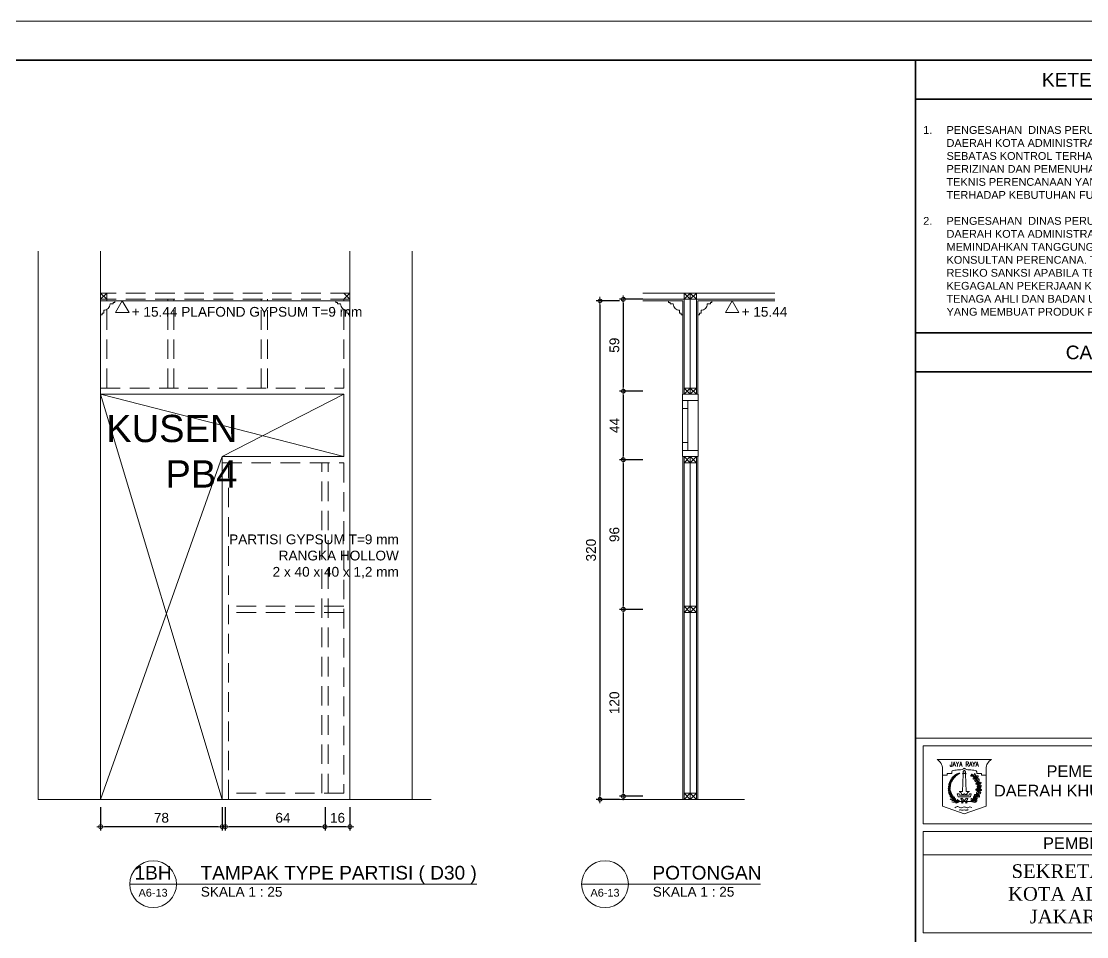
# Model space of a CAD drawing. Header units: millimetres. Extents: x -11 to 1625, y -267 to 180.
# Drawn here: x 961.26 to 988.61, y -70.5 to -47 of the extents above; entities that cross this region are included whole.
import ezdxf
from ezdxf.enums import TextEntityAlignment as Align

# ---------------------------------------------------------------- set-up
doc = ezdxf.new("R2010")
doc.units = ezdxf.units.MM
doc.linetypes.add('HIDDEN', pattern=[0.375, 0.25, -0.125])
for name, color, linetype, lineweight in [('ars', 11, 'Continuous', 5), ('GRS KOP', 1, 'Continuous', 35), ('kop', 7, 'Continuous', 20), ('kus', 63, 'Continuous', 15), ('lan', 7, 'Continuous', 15), ('not', 7, 'Continuous', 20), ('PARTISI', 190, 'Continuous', 9), ('pla', 213, 'Continuous', 15), ('tem', 5, 'Continuous', 20), ('u', 6, 'Continuous', 20)]:
    doc.layers.add(name, color=color, linetype=linetype, lineweight=lineweight)
doc.styles.add('BARU', font='complex.shx')
doc.styles.add('S', font='SIMPLEX', dxfattribs={"width": 1.1})
doc.styles.get("Standard").update_dxf_attribs({"font": 'ARIALUNI.TTF'})
doc.dimstyles.new('SK-25', dxfattribs={"dimtxt": 0.25, "dimasz": 0.1, "dimexe": 0.1, "dimexo": 0, "dimgap": 0.1, "dimtad": 1, "dimdec": 0, "dimlfac": 25, "dimzin": 12, "dimdsep": 46, "dimtxsty": 'Standard', "dimblk": 'BULAT', "dimcen": 0.1, "dimclrd": 256, "dimadec": 0, "dimazin": 3, "dimtfac": 1, "dimtdec": 0, "dimtofl": 0, "dimtmove": 0, "dimatfit": 3, "dimldrblk": 'BULAT', "dimfxl": 0, "dimtolj": 1, "dimtzin": 0, "dimarcsym": 0})

# ---------------------------------------------------------------- blocks, each defined once
blk = doc.blocks.new('kop')
at = {"layer": 'ars'}
for p, q in [((74.521, 35.599), (74.496, 35.614)), ((74.534, 35.595), (74.538, 35.581)), ((74.578, 35.526), (74.581, 35.555)), ((74.578, 35.526), (74.553, 35.541)), ((74.6, 35.468), (74.612, 35.457)), ((74.614, 35.467), (74.614, 35.452)), ((74.634, 35.366), (74.615, 35.388)), ((74.631, 35.289), (74.635, 35.273)), ((74.634, 35.366), (74.643, 35.394)), ((74.642, 35.304), (74.637, 35.29)), ((74.537, 35.048), (74.537, 35.078)), ((74.552, 35.066), (74.578, 35.081)), ((74.621, 35.202), (74.607, 35.228)), ((74.621, 35.202), (74.64, 35.225)), ((74.472, 34.989), (74.502, 34.992))]:
    blk.add_line(p, q, dxfattribs=at)
for centre, radius, start, end in [((74.278, 35.315), 0.405, 114.0856, 237.6325), ((73.961, 35.528), 0.0488, 145.7989, 210.2603), ((73.879, 35.531), 0.0488, 325.7989, 30.2603), ((73.985, 35.56), 0.0488, 139.3679, 203.8292), ((73.904, 35.572), 0.0488, 319.3679, 23.8292), ((73.984, 35.517), 0.0488, 87.6483, 152.1096), ((73.943, 35.589), 0.0488, 267.6483, 332.1096), ((74.012, 35.589), 0.0488, 133.8416, 198.303), ((73.932, 35.609), 0.0488, 313.8416, 18.303), ((74.007, 35.547), 0.0488, 82.122, 146.5834), ((73.973, 35.622), 0.0488, 262.122, 326.5834), ((74.036, 35.612), 0.0439, 126.6239, 191.0853), ((73.967, 35.639), 0.0439, 306.6239, 11.0853), ((74.026, 35.575), 0.0439, 74.9043, 139.3657), ((74.005, 35.646), 0.0439, 254.9043, 319.3657), ((74, 35.656), 0.0352, 303.961, 8.4223), ((74.054, 35.632), 0.0352, 123.961, 188.4223), ((74.045, 35.603), 0.0352, 72.2414, 136.7027), ((74.03, 35.66), 0.0352, 252.2414, 316.7027), ((74.027, 35.676), 0.0352, 297.7406, 2.2019), ((74.078, 35.647), 0.0352, 117.7406, 182.2019), ((74.066, 35.619), 0.0352, 66.021, 130.4823), ((74.057, 35.677), 0.0352, 246.021, 310.4823), ((74.097, 35.661), 0.0281, 113.4007, 177.862), ((74.058, 35.688), 0.0281, 293.4007, 357.862), ((74.086, 35.64), 0.0281, 61.6811, 126.1424), ((74.082, 35.687), 0.0281, 241.6811, 306.1424), ((74.082, 35.701), 0.0281, 293.4007, 357.862), ((74.121, 35.674), 0.0281, 113.4007, 177.862), ((74.11, 35.653), 0.0281, 61.6811, 126.1424), ((74.106, 35.7), 0.0281, 241.6811, 306.1424), ((74.117, 35.713), 0.0281, 260.9368, 325.3982), ((74.136, 35.669), 0.0281, 80.9368, 145.3982), ((74.232, 35.315), 0.405, 302.3675, 44.4851), ((74.485, 35.674), 0.0613, 235.5154, 280.6207), ((74.445, 35.613), 0.0507, 1.4248, 71.624), ((74.541, 35.601), 0.0613, 235.5154, 280.6207), ((74.589, 35.652), 0.0795, 151.1819, 225.9956), ((74.502, 35.54), 0.0507, 1.4248, 71.624), ((74.464, 35.633), 0.0795, 331.1819, 45.9956), ((74.611, 35.596), 0.0507, 162.5946, 232.7938), ((74.538, 35.6), 0.0613, 313.598, 358.7033), ((74.684, 35.504), 0.0795, 133.1999, 208.0136), ((74.559, 35.525), 0.0795, 313.1999, 28.0136), ((73.816, 35.253), 0.061, 2.2926, 66.7539), ((73.901, 35.312), 0.061, 182.2926, 246.7539), ((73.906, 35.362), 0.061, 172.3995, 236.8608), ((73.812, 35.319), 0.061, 352.3995, 56.8608), ((73.916, 35.414), 0.061, 164.619, 229.0804), ((73.817, 35.384), 0.061, 344.619, 49.0804), ((73.933, 35.316), 0.061, 120.6799, 185.1412), ((73.842, 35.364), 0.061, 300.6799, 5.1412), ((73.923, 35.456), 0.0488, 158.8649, 223.3262), ((73.936, 35.271), 0.061, 130.573, 195.0343), ((73.852, 35.424), 0.061, 292.8994, 357.3608), ((73.937, 35.365), 0.061, 112.8994, 177.3608), ((73.842, 35.44), 0.0488, 338.8649, 43.3262), ((73.837, 35.302), 0.061, 310.573, 15.0343), ((73.873, 35.469), 0.0488, 287.1453, 351.6066), ((73.935, 35.415), 0.0488, 107.1453, 171.6066), ((73.942, 35.493), 0.0488, 150.2996, 214.761), ((73.859, 35.489), 0.0488, 330.2996, 34.761), ((73.948, 35.451), 0.0488, 98.58, 163.0414), ((73.894, 35.513), 0.0488, 278.58, 343.0414), ((73.916, 35.552), 0.0488, 274.0793, 338.5407), ((73.965, 35.485), 0.0488, 94.0793, 158.5407), ((74.526, 35.44), 0.0795, 20.9123, 95.7261), ((74.592, 35.547), 0.0795, 200.9123, 275.7261), ((74.623, 35.449), 0.0613, 217.2288, 262.3342), ((74.663, 35.361), 0.0795, 171.1641, 245.9779), ((74.552, 35.301), 0.0795, 351.1641, 65.9779), ((74.566, 35.403), 0.0507, 343.1383, 53.3375), ((74.562, 35.252), 0.0507, 331.5296, 41.7288), ((74.682, 35.427), 0.0507, 150.0679, 220.2671), ((74.688, 35.241), 0.0507, 128.2781, 198.4773), ((74.721, 35.315), 0.0795, 113.3027, 188.1164), ((74.611, 35.377), 0.0795, 293.3027, 8.1164), ((74.611, 35.447), 0.0613, 301.0712, 346.1766), ((73.829, 35.191), 0.061, 12.6628, 77.1241), ((73.902, 35.264), 0.061, 192.6628, 257.1241), ((73.907, 35.225), 0.061, 200.2151, 264.6765), ((73.844, 35.143), 0.061, 20.2151, 84.6765), ((73.921, 35.183), 0.061, 206.1601, 270.6214), ((73.867, 35.095), 0.061, 26.1601, 90.6214), ((73.943, 35.23), 0.061, 140.9432, 205.4045), ((73.841, 35.243), 0.061, 320.9432, 25.4045), ((73.941, 35.145), 0.061, 208.508, 272.9693), ((73.891, 35.055), 0.061, 28.508, 92.9693), ((73.957, 35.19), 0.061, 140.9432, 205.4045), ((73.854, 35.203), 0.061, 320.9432, 25.4045), ((73.921, 35.015), 0.061, 40.0311, 104.4924), ((73.953, 35.113), 0.061, 220.0311, 284.4924), ((73.974, 35.153), 0.061, 146.9028, 211.3642), ((73.871, 35.155), 0.061, 326.9028, 31.3642), ((73.956, 34.978), 0.061, 49.2006, 113.662), ((73.971, 35.08), 0.061, 229.2006, 293.662), ((73.997, 35.115), 0.061, 146.6953, 211.1566), ((73.893, 35.117), 0.061, 326.6953, 31.1566), ((74.021, 35.084), 0.061, 144.8635, 209.3249), ((73.918, 35.089), 0.061, 324.8635, 29.3249), ((73.99, 34.949), 0.061, 44.4223, 108.8836), ((74.014, 35.049), 0.061, 224.4223, 288.8836), ((74.049, 35.054), 0.061, 144.4903, 208.9516), ((73.946, 35.059), 0.061, 324.4903, 28.9516), ((74.08, 35.031), 0.061, 156.1803, 220.6416), ((73.978, 35.016), 0.061, 336.1803, 40.6416), ((74.567, 35.052), 0.0795, 137.1076, 211.9214), ((74.441, 35.064), 0.0795, 317.1076, 31.9214), ((74.547, 34.969), 0.0507, 83.4432, 153.6424), ((74.569, 34.993), 0.0612, 69.8962, 144.7099), ((74.541, 35.085), 0.0612, 249.8962, 324.7099), ((74.582, 35.119), 0.0613, 176.9872, 222.0926), ((74.509, 35.12), 0.0507, 302.8967, 13.0959), ((74.644, 35.186), 0.0795, 153.0891, 227.9029), ((74.627, 35.286), 0.0613, 205.6201, 250.7254), ((74.52, 35.163), 0.0795, 333.0891, 47.9029), ((74.629, 35.078), 0.0507, 106.5818, 176.781), ((74.591, 35.141), 0.0613, 257.5851, 302.6905), ((74.602, 35.228), 0.0795, 271.02, 345.8338), ((74.68, 35.129), 0.0795, 91.02, 165.8338), ((74.63, 35.285), 0.0613, 279.2815, 324.3868), ((74.537, 35.042), 0.0613, 234.4466, 279.5519)]:
    blk.add_arc(centre, radius, start, end, dxfattribs=at)
at = {"layer": 'ars', "color": 11}
for centre, radius, start, end in [((74.491, 34.995), 0.0613, 158.8696, 203.9749), ((74.422, 35.02), 0.0507, 284.779, 354.9783), ((74.44, 34.986), 0.016, 270, 302.3675)]:
    blk.add_arc(centre, radius, start, end, dxfattribs=at)
at = {"layer": 'ars'}
for points, start_tangent, end_tangent in [([(74.461, 35.651), (74.466, 35.634), (74.45, 35.624), (74.429, 35.623), (74.426, 35.64), (74.439, 35.661), (74.444, 35.672), (74.461, 35.663), (74.461, 35.651)], (0.714442, -0.699695), (0.714442, -0.699695)), ([(74.518, 35.578), (74.523, 35.561), (74.507, 35.551), (74.486, 35.55), (74.483, 35.567), (74.496, 35.588), (74.501, 35.599), (74.518, 35.589), (74.518, 35.578)], (0.714442, -0.699695), (0.714442, -0.699695)), ([(74.571, 35.605), (74.582, 35.591), (74.6, 35.598), (74.612, 35.615), (74.601, 35.627), (74.576, 35.629), (74.564, 35.631), (74.562, 35.612), (74.571, 35.605)], (0.149901, -0.988701), (0.149901, -0.988701)), ([(74.594, 35.435), (74.593, 35.416), (74.574, 35.412), (74.555, 35.418), (74.556, 35.435), (74.576, 35.451), (74.584, 35.459), (74.597, 35.445), (74.594, 35.435)], (0.458819, -0.88853), (0.458819, -0.88853)), ([(74.596, 35.277), (74.591, 35.26), (74.572, 35.259), (74.554, 35.269), (74.559, 35.285), (74.581, 35.297), (74.591, 35.303), (74.601, 35.287), (74.596, 35.277)], (0.270637, -0.962681), (0.270637, -0.962681)), ([(74.644, 35.445), (74.652, 35.429), (74.671, 35.432), (74.687, 35.445), (74.678, 35.46), (74.654, 35.467), (74.643, 35.472), (74.637, 35.453), (74.644, 35.445)], (-0.068112, -0.997678), (-0.068112, -0.997678)), ([(74.66, 35.272), (74.661, 35.253), (74.68, 35.25), (74.699, 35.256), (74.697, 35.273), (74.677, 35.288), (74.669, 35.297), (74.656, 35.282), (74.66, 35.272)], (-0.433585, -0.901113), (-0.433585, -0.901113)), ([(74.463, 35.013), (74.447, 35.004), (74.433, 35.018), (74.428, 35.037), (74.443, 35.045), (74.467, 35.037), (74.479, 35.034), (74.474, 35.016), (74.463, 35.013)], (-0.515761, -0.856733), (-0.515761, -0.856733)), ([(74.551, 35.127), (74.539, 35.113), (74.521, 35.122), (74.51, 35.139), (74.522, 35.151), (74.547, 35.151), (74.559, 35.152), (74.56, 35.133), (74.551, 35.127)], (-0.223771, -0.974642), (-0.223771, -0.974642)), ([(74.549, 35.011), (74.537, 34.997), (74.548, 34.981), (74.566, 34.972), (74.576, 34.985), (74.573, 35.01), (74.573, 35.022), (74.554, 35.021), (74.549, 35.011)], (-0.942817, -0.33331), (-0.942817, -0.33331)), ([(74.614, 35.117), (74.608, 35.1), (74.624, 35.089), (74.645, 35.088), (74.649, 35.104), (74.636, 35.126), (74.631, 35.137), (74.614, 35.128), (74.614, 35.117)], (-0.735998, -0.676983), (-0.735998, -0.676983))]:
    blk.add_spline(points, degree=3, dxfattribs=dict(at, start_tangent=start_tangent, end_tangent=end_tangent))
for points in [[(74.445, 34.97), (74.47, 34.975), (74.522, 34.973), (74.56, 34.955)], [(74.445, 34.97), (74.468, 34.959), (74.518, 34.947), (74.56, 34.955)]]:
    blk.add_spline(points, degree=3, dxfattribs=at)
at = {"layer": 'GRS KOP'}
for p, q in [((73, 1), (73, 54)), ((73, 53), (83, 53)), ((73, 47), (83, 47)), ((73, 46), (83, 46))]:
    blk.add_line(p, q, dxfattribs=at)
blk.add_lwpolyline([(1, 54), (83, 54), (83, 1), (1, 1)], close=True, dxfattribs=at)
at = {"layer": 'kop', "color": 7}
for p, q in [((84, 55), (0, 55)), ((74.205, 35.69), (74.305, 35.69)), ((74.225, 35.67), (74.205, 35.23)), ((74.235, 35.698), (74.275, 35.698)), ((74.285, 35.67), (74.305, 35.23)), ((74.075, 35.17), (74.124, 35.17)), ((74.075, 35.17), (74.095, 35.09)), ((74.095, 35.09), (74.415, 35.09)), ((74.124, 35.23), (74.124, 35.228)), ((74.124, 35.23), (74.205, 35.23)), ((74.124, 35.228), (74.129, 35.228)), ((74.124, 35.17), (74.134, 35.13)), ((74.134, 35.13), (74.376, 35.13)), ((74.195, 35.15), (74.235, 35.15)), ((74.275, 35.15), (74.315, 35.15)), ((74.305, 35.23), (74.386, 35.23)), ((74.376, 35.13), (74.386, 35.17)), ((74.381, 35.228), (74.386, 35.228)), ((74.386, 35.23), (74.386, 35.228)), ((74.386, 35.17), (74.435, 35.17)), ((74.415, 35.09), (74.435, 35.17)), ((0, 0), (84, 0))]:
    blk.add_line(p, q, dxfattribs=at)
at = {"layer": 'kop'}
for p, q in [((83, 36.6), (73, 36.6)), ((73.2, 34.4), (73.2, 36.4)), ((82.8, 36.4), (73.2, 36.4)), ((82.8, 34.4), (73.2, 34.4)), ((73.2, 31.6), (73.2, 34.2)), ((82.8, 34.2), (73.2, 34.2)), ((82.8, 33.6), (73.2, 33.6)), ((82.8, 31.6), (73.2, 31.6))]:
    blk.add_line(p, q, dxfattribs=at)
at = {"layer": 'kop', "color": 5}
for p, q in [((74.955, 36.05), (73.555, 36.05)), ((73.695, 35.81), (73.695, 34.85)), ((73.695, 35.65), (73.815, 35.65)), ((73.815, 35.69), (73.815, 35.65)), ((73.815, 35.69), (73.935, 35.69)), ((73.935, 35.73), (73.935, 35.69)), ((74.575, 35.73), (74.575, 35.69)), ((74.695, 35.69), (74.575, 35.69)), ((74.695, 35.69), (74.695, 35.65)), ((74.815, 35.65), (74.695, 35.65)), ((74.815, 35.81), (74.815, 34.85)), ((74.225, 34.95), (74.171, 35.022)), ((74.255, 34.986), (74.203, 35.046)), ((74.255, 34.986), (74.307, 35.046)), ((74.285, 34.95), (74.339, 35.022)), ((73.695, 34.85), (74.255, 34.65)), ((74.225, 34.95), (74.21, 34.93)), ((74.255, 34.65), (74.815, 34.85)), ((74.285, 34.95), (74.3, 34.93))]:
    blk.add_line(p, q, dxfattribs=at)
at = {"layer": 'kop', "color": 7}
for points in [[(74.235, 35.698), (74.233, 35.701), (74.231, 35.704), (74.229, 35.707), (74.228, 35.71), (74.227, 35.713), (74.227, 35.715), (74.226, 35.718), (74.226, 35.72), (74.226, 35.723), (74.226, 35.725), (74.226, 35.728), (74.226, 35.731), (74.226, 35.733), (74.227, 35.736), (74.228, 35.738), (74.229, 35.741), (74.23, 35.743), (74.232, 35.746), (74.234, 35.749), (74.236, 35.753), (74.24, 35.758), (74.244, 35.763), (74.249, 35.77), (74.255, 35.778)], [(74.275, 35.698), (74.277, 35.701), (74.279, 35.704), (74.281, 35.707), (74.282, 35.71), (74.283, 35.713), (74.283, 35.715), (74.284, 35.718), (74.284, 35.72), (74.284, 35.723), (74.284, 35.725), (74.284, 35.728), (74.284, 35.731), (74.284, 35.733), (74.283, 35.736), (74.282, 35.738), (74.281, 35.741), (74.28, 35.743), (74.278, 35.746), (74.276, 35.749), (74.274, 35.753), (74.27, 35.758), (74.266, 35.763), (74.261, 35.77), (74.255, 35.778)]]:
    blk.add_lwpolyline(points, dxfattribs=at)
at = {"layer": 'kop', "color": 1}
blk.add_lwpolyline([(74.07, 34.97), (74.44, 34.97)], close=True, dxfattribs=at)
at = {"layer": 'kop', "color": 5}
for points in [[(74.21, 34.97), (74.18, 34.93)], [(74.3, 34.97), (74.33, 34.93)]]:
    blk.add_lwpolyline(points, dxfattribs=at)
for centre, radius, start, end in [((73.419, 35.81), 0.276, 0, 60.5129), ((75.091, 35.81), 0.276, 119.4871, 180), ((73.975, 35.73), 0.04, 90, 180), ((74.535, 35.73), 0.04, 0, 90), ((74.187, 35.034), 0.02, 36.8699, 216.8699), ((74.323, 35.034), 0.02, 323.1301, 143.1301)]:
    blk.add_arc(centre, radius, start, end, dxfattribs=at)
at = {"layer": 'kop', "color": 7}
for centre, radius, start, end in [((74.198, 35.663), 0.0283, 15, 75), ((74.312, 35.663), 0.0283, 105, 165), ((74.079, 35.119), 0.12, 15, 65.3894), ((74.255, 35.15), 0.02, 0, 180), ((74.431, 35.119), 0.12, 114.6106, 165)]:
    blk.add_arc(centre, radius, start, end, dxfattribs=at)
at = {"layer": 'kop', "color": 1}
blk.add_arc((74.07, 34.986), 0.016, 237.6325, 270, dxfattribs=at)
at = {"layer": 'kop', "color": 5}
for points in [[(74.255, 35.83), (74.232, 35.807), (74.2, 35.793), (74.12, 35.782), (74.046, 35.777), (73.975, 35.77)], [(74.255, 35.83), (74.278, 35.807), (74.31, 35.793), (74.39, 35.782), (74.464, 35.777), (74.535, 35.77)], [(74.023, 34.99), (74.006, 34.984), (73.974, 34.992), (73.925, 35.01), (73.891, 35.041)], [(74.125, 34.97), (74.112, 34.996), (74.085, 35.02), (74.081, 35.031)], [(74.038, 34.971), (74.016, 34.967), (73.997, 34.959), (73.964, 34.956), (73.932, 34.964)], [(74.082, 34.965), (74.066, 34.956), (74.034, 34.952), (74.006, 34.952), (73.992, 34.948)], [(74.015, 34.807), (74.089, 34.844), (74.162, 34.807), (74.249, 34.833), (74.326, 34.809), (74.4, 34.83), (74.45, 34.817)], [(74.125, 34.97), (74.104, 34.959), (74.093, 34.947), (74.051, 34.932), (74.033, 34.937)], [(74.113, 34.984), (74.085, 34.986), (74.071, 34.993), (74.051, 34.993)], [(74.12, 34.747), (74.16, 34.759), (74.204, 34.744), (74.255, 34.753), (74.3, 34.744), (74.332, 34.758), (74.357, 34.749)]]:
    blk.add_spline(points, degree=3, dxfattribs=at)
at = {"layer": 'kop'}
for s, height, p in [('KETERANGAN ', 0.35, (78, 53.5)), ('CATATAN', 0.35, (78, 46.5)), ('PEMERINTAH PROVINSI', 0.29998, (78.8, 35.75)), ('DAERAH KHUSUS IBUKOTA JAKARTA', 0.29998, (78.8, 35.25)), ('PEMBERI TUGAS', 0.3, (78, 33.9))]:
    blk.add_text(s, height=height, dxfattribs=at).set_placement(p, align=Align.MIDDLE)
at = {"layer": 'kop', "color": 5, "style": 'BARU', "width": 0.9}
blk.add_text('JAYA RAYA', height=0.12, dxfattribs=at).set_placement((74.255, 35.93), align=Align.MIDDLE)
at = {"layer": 'kop', "insert": (73.2, 49.875), "char_height": 0.2, "width": 9.6, "attachment_point": 4}
blk.add_mtext('\\pi-0.6,l0.6,t0.6;1.^IPENGESAHAN  DINAS PERUMAHAN DAN GEDUNG PEMERINTAH DAERAH KOTA ADMINISTRASI JAKARTA TIMUR ADALAH HANYA SEBATAS KONTROL TERHADAP KESESUAIAN DENGAN REGULASI PERIZINAN DAN PEMENUHAN TERHADAP STANDAR DAN KAIDAH TEKNIS PERENCANAAN YANG BERLAKU, SERTA PEMENUHAN TERHADAP KEBUTUHAN FUNGSI BANGUNAN.\\P\\P2.^IPENGESAHAN  DINAS PERUMAHAN DAN GEDUNG PEMERINTAH DAERAH KOTA ADMINISTRASI JAKARTA TIMUR, TIDAK MEMINDAHKAN TANGGUNG JAWAB PROFESI SEBAGAI KONSULTAN PERENCANA. TANGGUNG JAWAB PROFESI DAN RESIKO SANKSI APABILA TERJADI KEGAGALAN BANGUNAN ATAU KEGAGALAN PEKERJAAN KONSTRUKSI TETAP MELEKAT PADA TENAGA AHLI DAN BADAN USAHA KONSULTAN PERENCANA YANG MEMBUAT PRODUK PERENCANAAN.', dxfattribs=at)
at = {"layer": 'kop', "insert": (74.033, 33.359), "char_height": 0.35, "attachment_point": 1, "style": 'BARU'}
blk.add_mtext_dynamic_manual_height_columns('\\pi1.4375;{\\fRomantic|b0|i0|c2|p2;SEKRETARIAT KOTA\\P\\pi1.3461;KOTA ADMINISTRASI\\P\\pi1.9027;JAKARTA TIMUR}', width=7.94943, gutter_width=1.5, heights=[0], dxfattribs=at)
at = {"layer": 'kop', "style": 'BARU', "flags": 4}
for p, height in [((73.8, 5.4), 0.35), ((80.303, 5.382), 0.25), ((73.8, 4.9), 0.35), ((80.303, 4.882), 0.25), ((73.8, 4.4), 0.35), ((80.303, 4.382), 0.25)]:
    blk.add_attdef('-', p, '', height=height, dxfattribs=at)
at = {"layer": 'kop', "flags": 4}
for tag, p in [('AR-00', (78.057, 2.648)), ('00', (81.238, 2.647))]:
    blk.add_attdef(tag, text='', height=0.35, dxfattribs=at).set_placement(p, align=Align.MIDDLE)
blk = doc.blocks.new('BULAT')
for p, q in [((-1, 0), (1, 0)), ((0, -1), (0, 1))]:
    blk.add_line(p, q)
blk.add_circle((0, 0), 0.5)
blk = doc.blocks.new('*D2202')
at = {"layer": 'Defpoints', "color": 0, "ltscale": 0.15}
for p in [(969.061, -67.176), (969.701, -67.176), (969.061, -67.676)]:
    blk.add_point(p, dxfattribs=at)
at = {"layer": 'u', "color": 0, "lineweight": -2, "ltscale": 0.15}
for p, q in [((969.061, -67.176), (969.061, -67.776)), ((969.701, -67.176), (969.701, -67.776))]:
    blk.add_line(p, q, dxfattribs=at)
at = {"layer": 'u', "lineweight": -2, "ltscale": 0.15}
blk.add_line((969.601, -67.676), (969.161, -67.676), dxfattribs=at)
at = {"layer": 'u', "lineweight": -2, "ltscale": 0.15, "xscale": 0.1, "yscale": 0.1, "zscale": 0.1, "rotation": 180}
blk.add_blockref('BULAT', (969.061, -67.676), dxfattribs=at)
at = {"layer": 'u', "lineweight": -2, "ltscale": 0.15, "xscale": 0.1, "yscale": 0.1, "zscale": 0.1}
blk.add_blockref('BULAT', (969.701, -67.676), dxfattribs=at)
at = {"layer": 'u', "color": 0, "ltscale": 0.15, "insert": (969.381, -67.449), "char_height": 0.25, "attachment_point": 5}
blk.add_mtext('\\A1;16', dxfattribs=at)
blk = doc.blocks.new('*D2203')
at = {"layer": 'Defpoints', "color": 0, "ltscale": 0.15}
for p in [(966.501, -67.176), (969.061, -67.176), (966.501, -67.676)]:
    blk.add_point(p, dxfattribs=at)
at = {"layer": 'u', "color": 0, "lineweight": -2, "ltscale": 0.15}
for p, q in [((966.501, -67.176), (966.501, -67.776)), ((969.061, -67.176), (969.061, -67.776))]:
    blk.add_line(p, q, dxfattribs=at)
at = {"layer": 'u', "lineweight": -2, "ltscale": 0.15}
blk.add_line((968.961, -67.676), (966.601, -67.676), dxfattribs=at)
at = {"layer": 'u', "lineweight": -2, "ltscale": 0.15, "xscale": 0.1, "yscale": 0.1, "zscale": 0.1, "rotation": 180}
blk.add_blockref('BULAT', (966.501, -67.676), dxfattribs=at)
at = {"layer": 'u', "lineweight": -2, "ltscale": 0.15, "xscale": 0.1, "yscale": 0.1, "zscale": 0.1}
blk.add_blockref('BULAT', (969.061, -67.676), dxfattribs=at)
at = {"layer": 'u', "color": 0, "ltscale": 0.15, "insert": (967.981, -67.449), "char_height": 0.25, "attachment_point": 5}
blk.add_mtext('\\A1;64', dxfattribs=at)
blk = doc.blocks.new('*D2204')
at = {"layer": 'Defpoints', "color": 0, "ltscale": 0.15}
for p in [(963.301, -67.176), (966.421, -67.176), (963.301, -67.676)]:
    blk.add_point(p, dxfattribs=at)
at = {"layer": 'u', "color": 0, "lineweight": -2, "ltscale": 0.15}
for p, q in [((963.301, -67.176), (963.301, -67.776)), ((966.421, -67.176), (966.421, -67.776))]:
    blk.add_line(p, q, dxfattribs=at)
at = {"layer": 'u', "lineweight": -2, "ltscale": 0.15}
blk.add_line((966.321, -67.676), (963.401, -67.676), dxfattribs=at)
at = {"layer": 'u', "lineweight": -2, "ltscale": 0.15, "xscale": 0.1, "yscale": 0.1, "zscale": 0.1, "rotation": 180}
blk.add_blockref('BULAT', (963.301, -67.676), dxfattribs=at)
at = {"layer": 'u', "lineweight": -2, "ltscale": 0.15, "xscale": 0.1, "yscale": 0.1, "zscale": 0.1}
blk.add_blockref('BULAT', (966.421, -67.676), dxfattribs=at)
at = {"layer": 'u', "color": 0, "ltscale": 0.15, "insert": (964.861, -67.449), "char_height": 0.25, "attachment_point": 5}
blk.add_mtext('\\A1;78', dxfattribs=at)
blk = doc.blocks.new('PEILA')
blk.add_lwpolyline([(-0.188, -0.325), (0.188, -0.325), (0, 0)], close=True)
at = {"style": 'S', "width": 1.1, "flags": 4}
blk.add_attdef('CAT', (0.265, -0.289), '', height=0.2, dxfattribs=at)
blk = doc.blocks.new('Ndtpd')
blk.add_line((0.747, 0), (-0.747, 0))
blk.add_circle((0, 0), 0.747)
at = {"flags": 4}
for tag, height, p in [('NO', 0.5, (0, 0.148)), ('NOLBR', 0.3, (0, -0.398))]:
    blk.add_attdef(tag, text='', height=height, dxfattribs=at).set_placement(p, align=Align.CENTER)
for tag, p, height in [('NDTPD', (1.516, 0.148), 0.5), ('SKALA', (1.523, -0.398), 0.3)]:
    blk.add_attdef(tag, p, '', height=height, dxfattribs=at)
blk = doc.blocks.new('*D2205')
at = {"layer": 'Defpoints', "color": 0, "ltscale": 0.15}
for p in [(977.216, -54.136), (976.716, -56.496), (977.216, -56.496)]:
    blk.add_point(p, dxfattribs=at)
at = {"layer": 'u', "color": 0, "lineweight": -2, "ltscale": 0.15}
for p, q in [((977.216, -54.136), (976.616, -54.136)), ((977.216, -56.496), (976.616, -56.496))]:
    blk.add_line(p, q, dxfattribs=at)
at = {"layer": 'u', "lineweight": -2, "ltscale": 0.15}
blk.add_line((976.716, -54.236), (976.716, -56.396), dxfattribs=at)
at = {"layer": 'u', "lineweight": -2, "ltscale": 0.15, "xscale": 0.1, "yscale": 0.1, "zscale": 0.1}
for p, rotation in [((976.716, -54.136), 90), ((976.716, -56.496), 270)]:
    blk.add_blockref('BULAT', p, dxfattribs=dict(at, rotation=rotation))
at = {"layer": 'u', "color": 0, "ltscale": 0.15, "insert": (976.489, -55.316), "char_height": 0.25, "attachment_point": 5, "rotation": 90}
blk.add_mtext('\\A1;59', dxfattribs=at)
blk = doc.blocks.new('*D2206')
at = {"layer": 'Defpoints', "color": 0, "ltscale": 0.15}
for p in [(977.216, -62.096), (976.716, -66.896), (977.216, -66.896)]:
    blk.add_point(p, dxfattribs=at)
at = {"layer": 'u', "color": 0, "lineweight": -2, "ltscale": 0.15}
for p, q in [((977.216, -62.096), (976.616, -62.096)), ((977.216, -66.896), (976.616, -66.896))]:
    blk.add_line(p, q, dxfattribs=at)
at = {"layer": 'u', "lineweight": -2, "ltscale": 0.15}
blk.add_line((976.716, -62.196), (976.716, -66.796), dxfattribs=at)
at = {"layer": 'u', "lineweight": -2, "ltscale": 0.15, "xscale": 0.1, "yscale": 0.1, "zscale": 0.1}
for p, rotation in [((976.716, -62.096), 90), ((976.716, -66.896), 270)]:
    blk.add_blockref('BULAT', p, dxfattribs=dict(at, rotation=rotation))
at = {"layer": 'u', "color": 0, "ltscale": 0.15, "insert": (976.489, -64.496), "char_height": 0.25, "attachment_point": 5, "rotation": 90}
blk.add_mtext('\\A1;120', dxfattribs=at)
blk = doc.blocks.new('*D2207')
at = {"layer": 'Defpoints', "color": 0, "ltscale": 0.15}
for p in [(977.216, -58.256), (976.716, -62.096), (977.216, -62.096)]:
    blk.add_point(p, dxfattribs=at)
at = {"layer": 'u', "color": 0, "lineweight": -2, "ltscale": 0.15}
for p, q in [((977.216, -58.256), (976.616, -58.256)), ((977.216, -62.096), (976.616, -62.096))]:
    blk.add_line(p, q, dxfattribs=at)
at = {"layer": 'u', "lineweight": -2, "ltscale": 0.15}
blk.add_line((976.716, -58.356), (976.716, -61.996), dxfattribs=at)
at = {"layer": 'u', "lineweight": -2, "ltscale": 0.15, "xscale": 0.1, "yscale": 0.1, "zscale": 0.1}
for p, rotation in [((976.716, -58.256), 90), ((976.716, -62.096), 270)]:
    blk.add_blockref('BULAT', p, dxfattribs=dict(at, rotation=rotation))
at = {"layer": 'u', "color": 0, "ltscale": 0.15, "insert": (976.489, -60.176), "char_height": 0.25, "attachment_point": 5, "rotation": 90}
blk.add_mtext('\\A1;96', dxfattribs=at)
blk = doc.blocks.new('*D2208')
at = {"layer": 'Defpoints', "color": 0, "ltscale": 0.15}
for p in [(977.216, -56.496), (976.716, -58.256), (977.216, -58.256)]:
    blk.add_point(p, dxfattribs=at)
at = {"layer": 'u', "color": 0, "lineweight": -2, "ltscale": 0.15}
for p, q in [((977.216, -56.496), (976.616, -56.496)), ((977.216, -58.256), (976.616, -58.256))]:
    blk.add_line(p, q, dxfattribs=at)
at = {"layer": 'u', "lineweight": -2, "ltscale": 0.15}
blk.add_line((976.716, -56.596), (976.716, -58.156), dxfattribs=at)
at = {"layer": 'u', "lineweight": -2, "ltscale": 0.15, "xscale": 0.1, "yscale": 0.1, "zscale": 0.1}
for p, rotation in [((976.716, -56.496), 90), ((976.716, -58.256), 270)]:
    blk.add_blockref('BULAT', p, dxfattribs=dict(at, rotation=rotation))
at = {"layer": 'u', "color": 0, "ltscale": 0.15, "insert": (976.491, -57.376), "char_height": 0.25, "attachment_point": 5, "rotation": 90}
blk.add_mtext('\\A1;44', dxfattribs=at)
blk = doc.blocks.new('*D2209')
at = {"layer": 'Defpoints', "color": 0, "ltscale": 0.15}
for p in [(976.616, -54.176), (976.116, -66.976), (976.616, -66.976)]:
    blk.add_point(p, dxfattribs=at)
at = {"layer": 'u', "color": 0, "lineweight": -2, "ltscale": 0.15}
for p, q in [((976.616, -54.176), (976.016, -54.176)), ((976.616, -66.976), (976.016, -66.976))]:
    blk.add_line(p, q, dxfattribs=at)
at = {"layer": 'u', "lineweight": -2, "ltscale": 0.15}
blk.add_line((976.116, -54.276), (976.116, -66.876), dxfattribs=at)
at = {"layer": 'u', "lineweight": -2, "ltscale": 0.15, "xscale": 0.1, "yscale": 0.1, "zscale": 0.1}
for p, rotation in [((976.116, -54.176), 90), ((976.116, -66.976), 270)]:
    blk.add_blockref('BULAT', p, dxfattribs=dict(at, rotation=rotation))
at = {"layer": 'u', "color": 0, "ltscale": 0.15, "insert": (975.889, -60.576), "char_height": 0.25, "attachment_point": 5, "rotation": 90}
blk.add_mtext('\\A1;320', dxfattribs=at)

msp = doc.modelspace()

# ---------------------------------------------------------------- linework, layer by layer
at = {"layer": 'ars'}
for p, q in [((963.4614135, -54.1363794), (963.3014135, -53.9763794)), ((963.4614135, -53.9763794), (963.3014135, -54.1363794)), ((969.7014135, -54.1363794), (969.5414135, -53.9763794)), ((969.7014135, -53.9763794), (969.5414135, -54.1363794)), ((978.2767819, -54.1363794), (978.4367819, -53.9763794)), ((978.2767819, -53.9763794), (978.4367819, -54.1363794)), ((978.4367819, -53.9763794), (978.5967819, -54.1363794)), ((978.4367819, -54.1363794), (978.5967819, -53.9763794)), ((969.7014135, -54.1763794), (963.3014135, -54.1763794)), ((978.2407819, -54.1763794), (977.2164158, -54.1763794)), ((978.2407819, -56.5763794), (978.2407819, -54.1763794)), ((978.6327819, -56.5763794), (978.6327819, -54.1763794)), ((978.6327819, -54.1763794), (980.6031593, -54.1763794)), ((978.2767819, -56.5763794), (978.4367819, -56.4163794)), ((978.2767819, -56.4163794), (978.4367819, -56.5763794)), ((978.4367819, -56.4163794), (978.5967819, -56.5763794)), ((978.4367819, -56.5763794), (978.5967819, -56.4163794)), ((978.2407819, -66.9763794), (978.2407819, -58.1763794)), ((978.2767819, -58.3363794), (978.4367819, -58.1763794)), ((978.2767819, -58.1763794), (978.4367819, -58.3363794)), ((978.4367819, -58.1763794), (978.5967819, -58.3363794)), ((978.4367819, -58.3363794), (978.5967819, -58.1763794)), ((978.6327819, -66.9763794), (978.6327819, -58.1763794)), ((978.2767819, -62.1763794), (978.4367819, -62.0163794)), ((978.2767819, -62.0163794), (978.4367819, -62.1763794)), ((978.4367819, -62.0163794), (978.5967819, -62.1763794)), ((978.4367819, -62.1763794), (978.5967819, -62.0163794)), ((978.2767819, -66.9763794), (978.4367819, -66.8163794)), ((978.2767819, -66.8163794), (978.4367819, -66.9763794)), ((978.4367819, -66.8163794), (978.5967819, -66.9763794)), ((978.4367819, -66.9763794), (978.5967819, -66.8163794))]:
    msp.add_line(p, q, dxfattribs=at)
at = {"layer": 'kus'}
for p, q in [((963.3014135, -56.5763794), (969.5414135, -56.5763794)), ((966.4214135, -66.9763794), (963.3014135, -56.5763794)), ((969.5414135, -58.1763794), (963.3014135, -56.5763794)), ((966.4214135, -58.1763794), (969.5414135, -56.5763794)), ((969.5414135, -58.1763794), (969.5414135, -56.5763794)), ((978.2367819, -58.0163794), (978.2367819, -56.7363794)), ((978.3767819, -56.7363794), (978.3767819, -58.0163794)), ((978.6367819, -58.0163794), (978.6367819, -56.7363794)), ((978.3767819, -56.9363794), (978.2367819, -56.9363794)), ((978.3767819, -57.8163794), (978.2367819, -57.8163794)), ((966.4214135, -58.1763794), (963.3014135, -66.9763794)), ((966.4214135, -66.9763794), (966.4214135, -58.1763794)), ((966.4214135, -58.1763794), (969.5414135, -58.1763794))]:
    msp.add_line(p, q, dxfattribs=at)
for points in [[(978.2367819, -56.7363794), (978.6367819, -56.7363794), (978.6367819, -56.5763794), (978.2367819, -56.5763794)], [(978.2367819, -58.1763794), (978.6367819, -58.1763794), (978.6367819, -58.0163794), (978.2367819, -58.0163794)]]:
    msp.add_lwpolyline(points, close=True, dxfattribs=at)
at = {"layer": 'lan'}
for p, q in [((971.7874325, -66.9763794), (961.7014135, -66.9763794)), ((976.1664045, -66.9763794), (979.8242629, -66.9763794))]:
    msp.add_line(p, q, dxfattribs=at)
for points in [[(963.6214135, -54.2563794), (963.6214135, -54.2163794), (963.6614135, -54.2163794), (963.6614135, -54.1763794), (963.3014135, -54.1763794), (963.3014135, -54.5363794), (963.3414135, -54.5363794), (963.3414135, -54.4963794), (963.3814135, -54.4963794), (963.3814135, -54.4163794, 0.4142135624), (963.5414135, -54.2563794)], [(969.3814135, -54.2563794), (969.3814135, -54.2163794), (969.3414135, -54.2163794), (969.3414135, -54.1763794), (969.7014135, -54.1763794), (969.7014135, -54.5363794), (969.6614135, -54.5363794), (969.6614135, -54.4963794), (969.6214135, -54.4963794), (969.6214135, -54.4163794, -0.4142135624), (969.4614135, -54.2563794)], [(977.9207819, -54.2563794), (977.9207819, -54.2163794), (977.8807819, -54.2163794), (977.8807819, -54.1763794), (978.2407819, -54.1763794), (978.2407819, -54.5363794), (978.2007819, -54.5363794), (978.2007819, -54.4963794), (978.1607819, -54.4963794), (978.1607819, -54.4163794, -0.4142135624), (978.0007819, -54.2563794)], [(978.9527819, -54.2563794), (978.9527819, -54.2163794), (978.9927819, -54.2163794), (978.9927819, -54.1763794), (978.6327819, -54.1763794), (978.6327819, -54.5363794), (978.6727819, -54.5363794), (978.6727819, -54.4963794), (978.7127819, -54.4963794), (978.7127819, -54.4163794, 0.4142135624), (978.8727819, -54.2563794)]]:
    msp.add_lwpolyline(points, format="xyb", close=True, dxfattribs=at)
at = {"layer": 'not'}
for p, q in [((965.2475565, -69.1513165), (972.9543239, -69.1513165)), ((976.8476025, -69.1513165), (980.2356238, -69.1513165))]:
    msp.add_line(p, q, dxfattribs=at)
at = {"layer": 'PARTISI', "linetype": 'HIDDEN', "ltscale": 2}
for p, q in [((969.7014135, -53.9763794), (963.3014135, -53.9763794)), ((969.7014135, -54.1363794), (963.3014135, -54.1363794)), ((963.4614135, -56.4163794), (963.4614135, -53.9763794)), ((965.0214135, -56.4163794), (965.0214135, -54.1363794)), ((965.1814135, -56.4163794), (965.1814135, -54.1363794)), ((967.4214135, -56.4163794), (967.4214135, -54.1363794)), ((967.5814135, -56.4163794), (967.5814135, -54.1363794)), ((969.5414135, -56.4163794), (969.5414135, -54.1363794)), ((969.7014135, -56.4163794), (969.7014135, -54.1363794)), ((963.3014135, -56.4163794), (969.5414135, -56.4163794)), ((969.7014135, -58.3363794), (969.7014135, -56.4163794)), ((966.4214135, -58.3363794), (969.5414135, -58.3363794)), ((966.5814135, -66.9763794), (966.5814135, -58.3363794)), ((968.9814135, -66.8163794), (968.9814135, -58.3363794)), ((969.1414135, -66.8163794), (969.1414135, -58.3363794)), ((969.5414135, -58.3363794), (969.5414135, -66.8163794)), ((969.5414135, -62.0163794), (966.5814135, -62.0163794)), ((969.5414135, -62.1763794), (966.5814135, -62.1763794)), ((969.5414135, -66.8163794), (966.5814135, -66.8163794))]:
    msp.add_line(p, q, dxfattribs=at)
at = {"layer": 'PARTISI'}
for p, q in [((978.2767819, -56.5763794), (978.2767819, -53.9763794)), ((978.2767819, -53.9763794), (978.5967819, -53.9763794)), ((978.4367819, -56.5763794), (978.4367819, -53.9763794)), ((978.5967819, -56.5763794), (978.5967819, -53.9763794)), ((978.2767819, -56.4163794), (978.5967819, -56.4163794)), ((978.2767819, -66.9763794), (978.2767819, -58.1763794)), ((978.4367819, -66.9763794), (978.4367819, -58.1763794)), ((978.5967819, -66.9763794), (978.5967819, -58.1763794)), ((978.2767819, -58.3363794), (978.5967819, -58.3363794)), ((978.2767819, -62.0163794), (978.5967819, -62.0163794)), ((978.2767819, -62.1763794), (978.5967819, -62.1763794)), ((978.2767819, -66.8163794), (978.5967819, -66.8163794))]:
    msp.add_line(p, q, dxfattribs=at)
at = {"layer": 'pla'}
for p, q in [((977.2164158, -53.9763794), (980.6031593, -53.9763794)), ((977.2164158, -54.1363794), (980.6031593, -54.1363794))]:
    msp.add_line(p, q, dxfattribs=at)
at = {"layer": 'tem'}
for p, q in [((961.7014135, -66.9763794), (961.7014135, -52.8988416)), ((963.3014135, -66.9763794), (963.3014135, -52.8988416)), ((969.7014135, -66.9763794), (969.7014135, -52.8988416)), ((971.3014135, -66.9763794), (971.3014135, -52.8988416))]:
    msp.add_line(p, q, dxfattribs=at)

# ---------------------------------------------------------------- block references
at = {"layer": 'kop'}
for p in [(911.2141622, -47), (911.2141622, -102)]:
    msp.add_blockref('kop', p, dxfattribs=at)
at = {"layer": 'not'}
ref = msp.add_blockref('PEILA', (963.8555497, -54.1763794), dxfattribs=dict(at, xscale=0.9237604307034012, yscale=0.9237604307034012, zscale=0.9237604307034012))
ref.add_attrib('CAT', '+ 15.44 PLAFOND GYPSUM T=9 mm', (964.0988951, -54.5829312), dxfattribs={"layer": '0', "height": 0.25, "flags": 4})
ref = msp.add_blockref('PEILA', (979.5093702, -54.1763794), dxfattribs=dict(at, xscale=0.9237604307034012, yscale=0.9237604307034012, zscale=0.9237604307034012))
ref.add_attrib('CAT', '+ 15.44', (979.7527156, -54.5829312), dxfattribs={"layer": '0', "height": 0.25, "flags": 4})
ref = msp.add_blockref('Ndtpd', (964.6475565, -69.1513165), dxfattribs=dict(at, xscale=0.803212851405533, yscale=0.803212851405533, zscale=0.803212851405533))
ref.add_attrib('NO', '1BH', dxfattribs={"layer": '0', "height": 0.35, "flags": 4}).set_placement((964.6472293, -69.0327907), align=Align.CENTER)
ref.add_attrib('NDTPD', 'TAMPAK TYPE PARTISI ( D30 )', (965.8652411, -69.0327907), dxfattribs={"layer": '0', "height": 0.35, "flags": 4})
ref.add_attrib('NOLBR', 'A6-13', dxfattribs={"layer": '0', "height": 0.2, "flags": 4}).set_placement((964.6472293, -69.4712864), align=Align.CENTER)
ref.add_attrib('SKALA', 'SKALA 1 : 25', (965.8710412, -69.4712864), dxfattribs={"layer": '0', "height": 0.25, "flags": 4})
ref = msp.add_blockref('Ndtpd', (976.2476025, -69.1513165), dxfattribs=dict(at, xscale=0.803212851405533, yscale=0.803212851405533, zscale=0.803212851405533))
ref.add_attrib('NDTPD', 'POTONGAN', (977.4652871, -69.0327907), dxfattribs={"layer": '0', "height": 0.35, "flags": 4})
ref.add_attrib('NOLBR', 'A6-13', dxfattribs={"layer": '0', "height": 0.2, "flags": 4}).set_placement((976.2472753, -69.4712864), align=Align.CENTER)
ref.add_attrib('SKALA', 'SKALA 1 : 25', (977.4710872, -69.4712864), dxfattribs={"layer": '0', "height": 0.25, "flags": 4})

# ---------------------------------------------------------------- texts
at = {"layer": 'not', "attachment_point": 3}
for s, width, insert, char_height in [('KUSEN PB4', 3.416491229, (966.812437, -57.1032971), 0.7), ('PARTISI GYPSUM T=9 mm\\PRANGKA HOLLOW\\P2 x 40 x 40 x 1,2 mm', 4.378435059, (970.9557074, -60.1736294), 0.25)]:
    msp.add_mtext_dynamic_manual_height_columns(s, width=width, gutter_width=4.3707989, heights=[0], dxfattribs=dict(at, insert=insert, char_height=char_height))

# ---------------------------------------------------------------- dimensions: what is measured, and where the dimension line sits
at = {"layer": 'u', "ltscale": 0.15}
for base, p1, p2, angle, picture, middle in [((976.1164158, -66.9763794), (976.6164158, -54.1763794), (976.6164158, -66.9763794), 270, '*D2209', (976.1164158, -60.5763794)), ((976.7164158, -56.4963794), (977.2164158, -54.1363794), (977.2164158, -56.4963794), 270, '*D2205', (976.7164158, -55.3163794)), ((976.7164158, -58.2563794), (977.2164158, -56.4963794), (977.2164158, -58.2563794), 270, '*D2208', (976.7164158, -57.3763794)), ((976.7164158, -62.0963794), (977.2164158, -58.2563794), (977.2164158, -62.0963794), 270, '*D2207', (976.7164158, -60.1763794)), ((976.7164158, -66.8963794), (977.2164158, -62.0963794), (977.2164158, -66.8963794), 270, '*D2206', (976.7164158, -64.4963794)), ((963.3014135, -67.6763794), (966.4214135, -67.1763794), (963.3014135, -67.1763794), 180, '*D2204', (964.8614135, -67.6763794)), ((966.5014135, -67.6763794), (969.0614135, -67.1763794), (966.5014135, -67.1763794), 180, '*D2203', (967.9814135, -67.6763794)), ((969.0614135, -67.6763794), (969.7014135, -67.1763794), (969.0614135, -67.1763794), 180, '*D2202', (969.3814135, -67.6763794))]:
    dim = msp.add_linear_dim(base=base, p1=p1, p2=p2, angle=angle, dimstyle='SK-25', dxfattribs=at)
    dim.commit()
    dim.dimension.update_dxf_attribs({"geometry": picture, "text_midpoint": middle, "dimtype": 160})

doc.saveas('drawing.dxf')
